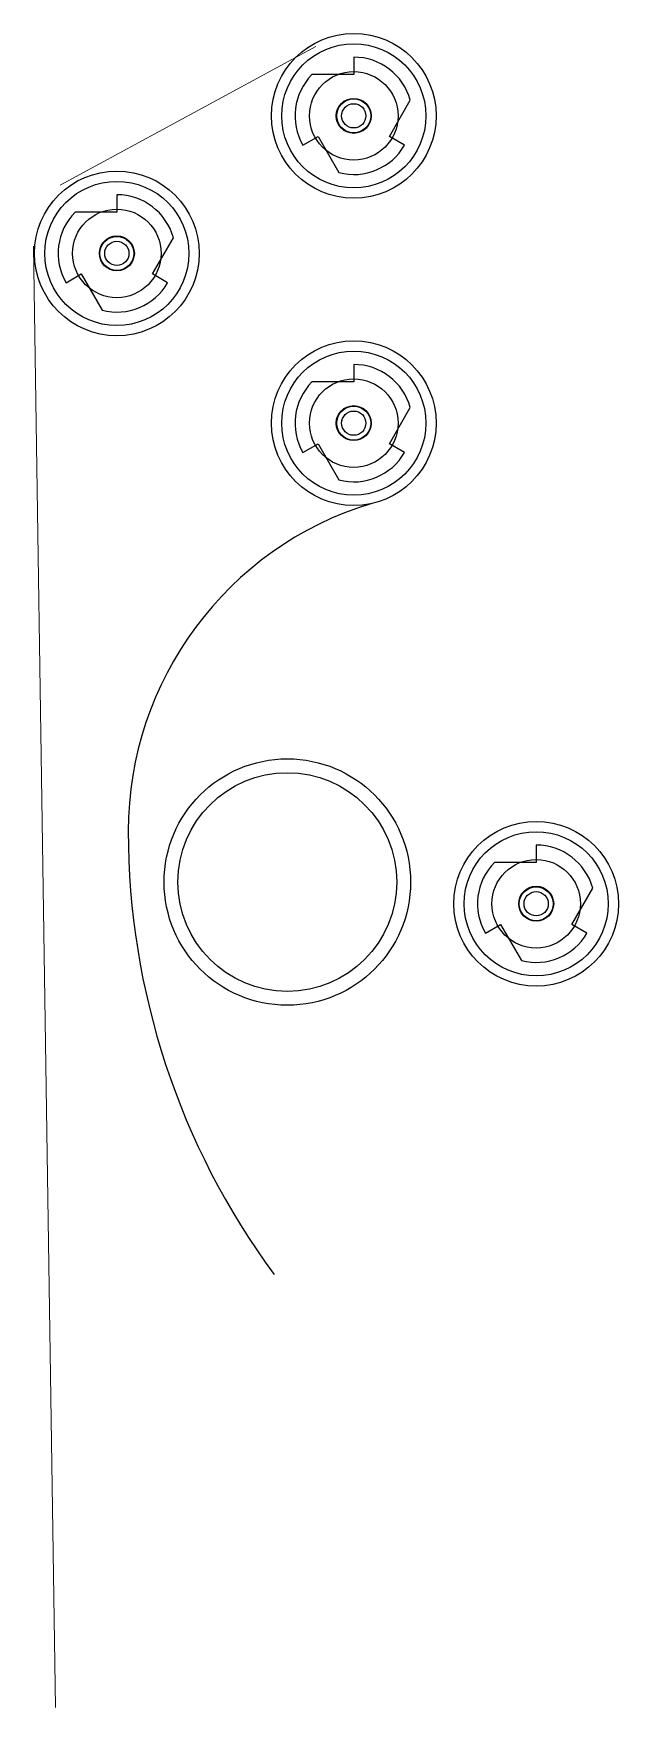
# Model space of a CAD drawing. Extents: x 2.2 to 16.2, y 24.6 to 32.7.
# Drawn here: x 2.18 to 5.02, y 24.58 to 32.71 of the extents above.
import ezdxf

# ---------------------------------------------------------------- set-up
doc = ezdxf.new("R2010")
doc.units = 0
doc.header["$LTSCALE"] = 5
doc.header["$MEASUREMENT"] = 0
for name, color, linetype in [('Z0_BOTCOMP', 4, 'Continuous'), ('Z0_CUT250', 4, 'Continuous'), ('Z0_CUT500', 4, 'Continuous'), ('Z0_RUBBER', 4, 'Continuous'), ('Z0_TOPCOMP', 6, 'Continuous')]:
    doc.layers.add(name, color=color, linetype=linetype)

msp = doc.modelspace()

# ---------------------------------------------------------------- linework, layer by layer
at = {"layer": 'Z0_BOTCOMP', "color": 4, "linetype": 'Continuous', "lineweight": 25}
for p, q in [((3.7355, 32.599), (3.7355, 32.514)), ((3.7355, 32.514), (3.5324, 32.514)), ((3.9087, 32.214), (4.0102, 32.3899)), ((3.4887, 32.1715), (3.5623, 32.214)), ((3.5623, 32.214), (3.6638, 32.0382)), ((3.9823, 32.1715), (3.9087, 32.214)), ((2.5847, 31.9308), (2.5847, 31.8458)), ((2.5847, 31.8458), (2.3817, 31.8458)), ((2.7579, 31.5458), (2.8595, 31.7216)), ((2.3379, 31.5033), (2.4115, 31.5458)), ((2.4115, 31.5458), (2.513, 31.37)), ((2.8315, 31.5033), (2.7579, 31.5458)), ((3.7355, 31.1063), (3.7355, 31.0213)), ((3.7355, 31.0213), (3.5324, 31.0213)), ((3.9087, 30.7213), (4.0102, 30.8972)), ((3.4887, 30.6788), (3.5623, 30.7213)), ((3.5623, 30.7213), (3.6638, 30.5455)), ((3.9823, 30.6788), (3.9087, 30.7213)), ((4.6216, 28.7719), (4.6216, 28.6869)), ((4.6216, 28.6869), (4.4186, 28.6869)), ((4.7948, 28.3869), (4.8964, 28.5628)), ((4.3748, 28.3444), (4.4484, 28.3869)), ((4.4484, 28.3869), (4.5499, 28.2111)), ((4.8684, 28.3444), (4.7948, 28.3869))]:
    msp.add_line(p, q, dxfattribs=at)
for centre, radius in [((3.7355, 32.314), 0.085), ((3.7355, 32.314), 0.059), ((2.5847, 31.6458), 0.085), ((2.5847, 31.6458), 0.059), ((3.7355, 30.8213), 0.085), ((3.7355, 30.8213), 0.059), ((4.6216, 28.4869), 0.085), ((4.6216, 28.4869), 0.059)]:
    msp.add_circle(centre, radius, dxfattribs=at)
for centre, start, end in [((3.7355, 32.314), 15.43207, 90), ((3.7355, 32.314), 135.43207, -150), ((3.7355, 32.314), -104.56793, -30), ((2.5847, 31.6458), 15.43207, 90), ((2.5847, 31.6458), 135.43207, -150), ((2.5847, 31.6458), -104.56793, -30), ((3.7355, 30.8213), 15.43207, 90), ((3.7355, 30.8213), 135.43207, -150), ((3.7355, 30.8213), -104.56793, -30), ((4.6216, 28.4869), 15.43207, 90), ((4.6216, 28.4869), 135.43207, -150), ((4.6216, 28.4869), -104.56793, -30)]:
    msp.add_arc(centre, 0.285, start, end, dxfattribs=at)
at = {"layer": 'Z0_CUT250', "color": 3, "linetype": 'Continuous', "lineweight": 25}
msp.add_circle((3.4129, 28.5923), 0.5985, dxfattribs=at)
at = {"layer": 'Z0_CUT500', "color": 5, "linetype": 'Continuous', "lineweight": 25}
for centre, radius in [((3.7355, 32.314), 0.0825), ((2.5847, 31.6458), 0.0825), ((3.7355, 30.8213), 0.0825), ((3.4129, 28.5923), 0.5312), ((4.6216, 28.4869), 0.0825)]:
    msp.add_circle(centre, radius, dxfattribs=at)
at = {"layer": 'Z0_RUBBER', "color": 2, "linetype": 'Continuous', "lineweight": 25}
for centre, radius in [((3.7355, 32.314), 0.4), ((3.7355, 32.314), 0.215), ((2.5847, 31.6458), 0.4), ((2.5847, 31.6458), 0.215), ((3.7355, 30.8213), 0.4), ((3.7355, 30.8213), 0.215), ((4.6216, 28.4869), 0.4), ((4.6216, 28.4869), 0.215)]:
    msp.add_circle(centre, radius, dxfattribs=at)
at = {"layer": 'Z0_TOPCOMP', "color": 6, "linetype": 'Continuous', "lineweight": 5}
for p, q in [((2.3099, 31.9769), (3.5521, 32.6512)), ((2.1798, 31.6811), (2.2863, 24.5828))]:
    msp.add_line(p, q, dxfattribs=at)
at = {"layer": 'Z0_TOPCOMP', "color": 6, "linetype": 'Continuous', "lineweight": 25}
for centre in [(3.7355, 32.314), (2.5847, 31.6458), (3.7355, 30.8213), (4.6216, 28.4869)]:
    msp.add_circle(centre, 0.35, dxfattribs=at)
for centre, radius, start, end in [((4.3024, 28.8397), 1.6623, 106.90876, 180), ((6.2657, 28.8397), 3.6256, 180, -143.57276)]:
    msp.add_arc(centre, radius, start, end, dxfattribs=at)

doc.saveas('drawing.dxf')
